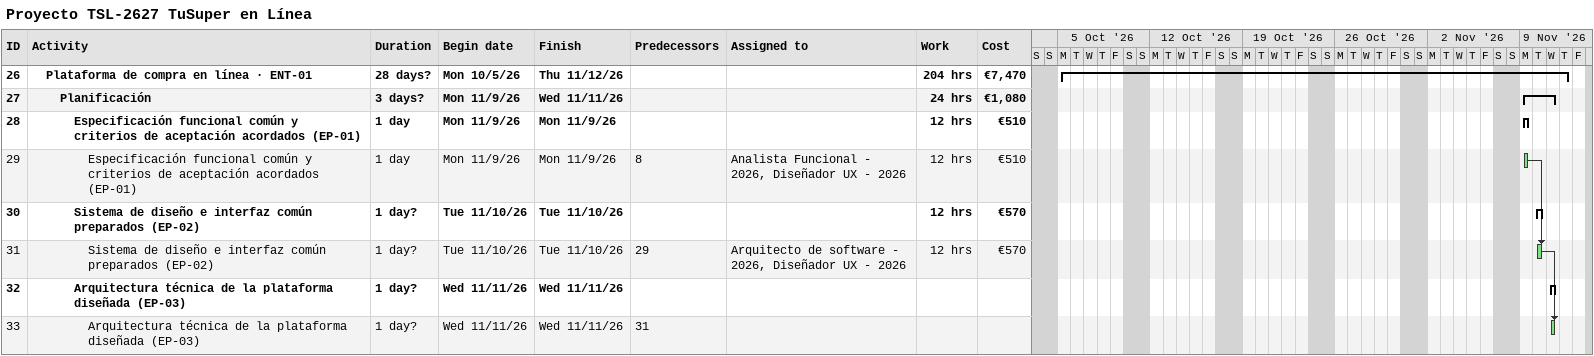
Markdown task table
Proyecto TSL-2627 TuSuper en Línea

| ID | Level | Task | Duration | Start | Finish | Predecessors | Resources | Work (h) | Cost (€) |
|---|---|---|---|---|---|---|---|---|---|
| 26 | 2 | **Plataforma de compra en línea · ENT-01** | 28d? | 2026-10-05 | 2026-11-12 |  |  | 204 | 7470 |
| 27 | 3 | **Planificación** | 3d? | 2026-11-09 | 2026-11-11 |  |  | 24 | 1080 |
| 28 | 4 | **Especificación funcional común y criterios de aceptación acordados (EP-01)** | 1d | 2026-11-09 | 2026-11-09 |  |  | 12 | 510 |
| 29 | 5 | Especificación funcional común y criterios de aceptación acordados (EP-01) | 1d | 2026-11-09 | 2026-11-09 | 8 | Analista Funcional - 2026, Diseñador UX - 2026 | 12 | 510 |
| 30 | 4 | **Sistema de diseño e interfaz común preparados (EP-02)** | 1d? | 2026-11-10 | 2026-11-10 |  |  | 12 | 570 |
| 31 | 5 | Sistema de diseño e interfaz común preparados (EP-02) | 1d? | 2026-11-10 | 2026-11-10 | 29 | Arquitecto de software - 2026, Diseñador UX - 2026 | 12 | 570 |
| 32 | 4 | **Arquitectura técnica de la plataforma diseñada (EP-03)** | 1d? | 2026-11-11 | 2026-11-11 |  |  |  |  |
| 33 | 5 | Arquitectura técnica de la plataforma diseñada (EP-03) | 1d? | 2026-11-11 | 2026-11-11 | 31 |  |  |  |
